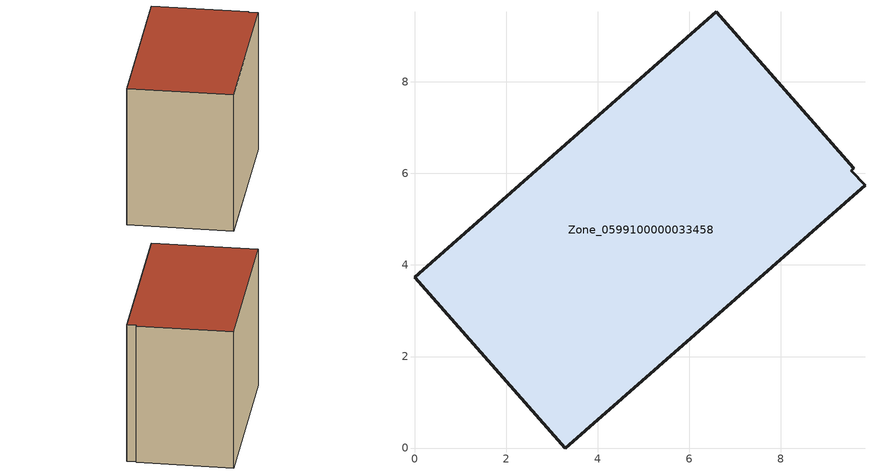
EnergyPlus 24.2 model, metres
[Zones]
Zone_0599100000033458
 floor ground (C_G): 9.6,6.11 9.54,6.06 9.84,5.74 3.29,0 0,3.73 6.59,9.53 z0
 wall outside (C_F): 9.6,6.11 6.59,9.53 0,3.73 3.29,0 9.84,5.74 9.54,6.06 9.6,6.11 z0:7
 roof outside (C_R): 9.54,6.06 9.6,6.11 6.59,9.53 0,3.73 3.29,0 9.84,5.74 z7
[BUILDING]
Pand.0599100000033458: North Axis=0; Terrain=City; Loads Convergence Tolerance Value=0.04; Temperature Convergence Tolerance Value=0.4; Solar Distribution=FullExterior; Maximum Number of Warmup Days=25; Minimum Number of Warmup Days=1
[Site:Location]
Rotterdam.The.Hague.AP_ZH_NLD Design_Conditions: Latitude=51.96; Longitude=4.45; Time Zone=1; Elevation=-4.5
[SITE:GROUNDTEMPERATURE:BUILDINGSURFACE]
18, 18, 18, 18, 18, 18, 18, 18, 18, 18, 18, 18
[MATERIAL] Thermal Absorptance=0.9; Solar Absorptance=0.7; Visible Absorptance=0.7
Name | Roughness | Thickness | Conductivity | Density | Specific Heat
G.TI.1946 | MediumSmooth | 0.15 | 1 | 540 | 1210
F.TI.1946 | Rough | 0.3 | 0.857143 | 1920 | 840
R.TI.1946 | MediumRough | 0.2 | 0.1 | 1500 | 1000
[CONSTRUCTION]
C_G: G.TI.1946
C_F: F.TI.1946
C_R: R.TI.1946
[ZONE]
Zone_0599100000033458: Type=1; Multiplier=1; Ceiling Height=Autocalculate; Volume=Autocalculate; Floor Area=autocalculate; Part of Total Floor Area=Yes
[ZONEINFILTRATION:DESIGNFLOWRATE]
Infil_Zone_0599100000033458: Zone or ZoneList or Space or SpaceList=Zone_0599100000033458; Schedule=AlwaysOn; Design Flow Rate Calculation Method=Flow/Area; Flow Rate per Floor Area=0.003; Constant Term Coefficient=1; Temperature Term Coefficient=0; Velocity Term Coefficient=0; Velocity Squared Term Coefficient=0
[HVACTEMPLATE:ZONE:IDEALLOADSAIRSYSTEM]
Zone_0599100000033458: Maximum Heating Supply Air Temperature=50; Minimum Cooling Supply Air Temperature=13; Maximum Heating Supply Air Humidity Ratio=0.0156; Minimum Cooling Supply Air Humidity Ratio=0.0077; Heating Limit=NoLimit; Cooling Limit=NoLimit; Dehumidification Control Type=ConstantSensibleHeatRatio; Cooling Sensible Heat Ratio=0.7; Dehumidification Setpoint=60; Humidification Control Type=None; Humidification Setpoint=30; Outdoor Air Method=None; Outdoor Air Flow Rate per Person=0.00944; Outdoor Air Flow Rate per Zone Floor Area=0; Outdoor Air Flow Rate per Zone=0; Demand Controlled Ventilation Type=None; Outdoor Air Economizer Type=NoEconomizer; Heat Recovery Type=None; Sensible Heat Recovery Effectiveness=0.7; Latent Heat Recovery Effectiveness=0.65
[ZONECONTROL:THERMOSTAT]
ThermostatControl_Zone_0599100000033458: Zone or ZoneList=Zone_0599100000033458; Control Type Schedule=DualSetpointControlType; Control 1=Thermostat_Zone_0599100000033458; Temperature Difference Between Cutout And Setpoint=0
[THERMOSTATSETPOINT:DUALSETPOINT]
Thermostat_Zone_0599100000033458: Heating Setpoint Temperature Schedule=HeatingSetpoint_Zone_0599100000033458; Cooling Setpoint Temperature Schedule=CoolingSetpoint_Zone_0599100000033458
[SCHEDULE:COMPACT]
HeatingSetpoint_Zone_0599100000033458: Through: 12/31, For: AllDays, Until: 24:00, 21
CoolingSetpoint_Zone_0599100000033458: Through: 12/31, For: AllDays, Until: 24:00, 24
DualSetpointControlType: Through: 12/31, For: AllDays, Until: 24:00, 4
AlwaysOn: Through: 12/31, For: AllDays, Until: 24:00, 1
